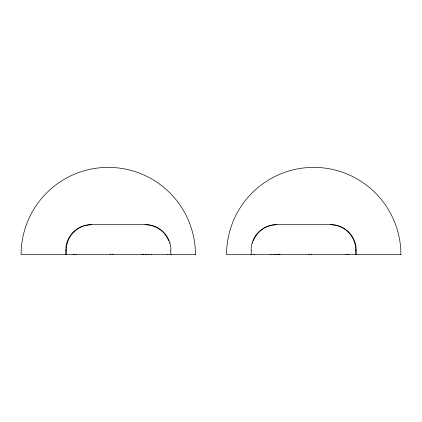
<?xml version="1.0" encoding="UTF-8"?>
<svg xmlns="http://www.w3.org/2000/svg" width="422" height="422" viewBox="0 0 422 422"><rect width="100%" height="100%" fill="white"/><g stroke="black" fill="none" stroke-linecap="round" stroke-linejoin="round"><path stroke-width="0.63" d="M276.853 254.229L276.853 254.63M65.8 254.63L65.8 250.135L66.249 250.135A25.447 25.42 -90 0 1 91.669 224.694M170.694 250.135L170.921 254.63M251.079 254.63L251.306 250.135M330.331 224.694A25.447 25.42 -90 0 1 355.751 250.135L356.2 250.135L356.2 254.63M145.147 254.255L145.147 254.466M355.751 250.135L355.751 254.63M348.693 254.25L348.693 254.63M347.96 254.255L347.96 254.63M347.195 254.255L347.195 254.63M345.702 254.25L345.702 254.63M311.278 254.018L311.278 254.63M309.031 254.018L309.031 254.63M279.844 254.018L279.844 254.63M273.862 254.223L273.862 254.63M270.866 254.313L270.866 254.63M151.134 254.313L151.134 254.63M148.138 254.223L148.138 254.63M142.156 254.018L142.156 254.63M112.969 254.018L112.969 254.63M110.722 254.018L110.722 254.63M76.298 254.25L76.298 254.63M74.805 254.255L74.805 254.63M74.04 254.255L74.04 254.63M73.307 254.25L73.307 254.63M66.249 250.135L66.249 254.63M356.2 250.135A25.447 25.42 -90 0 0 330.779 224.694L276.5 224.694A25.447 25.42 -90 0 0 251.079 250.135M252.44 243.378A25.447 25.42 -90 0 1 252.593 242.856M253.316 240.756A25.447 25.42 -90 0 1 276.948 224.694M275.466 254.63A43.972 43.972 0 0 1 275.466 254.276M275.671 254.63A43.772 43.772 0 0 1 275.671 254.276M278.689 254.63A29.698 29.698 0 0 1 278.694 254.276M278.43 254.63A29.846 29.846 0 0 1 278.436 254.276M278.62 254.63A29.756 29.756 0 0 1 278.625 254.276M254.118 254.619A10.044 8.282 88.6 0 1 254.134 254.239M65.8 250.135A25.447 25.42 90 0 1 91.221 224.694L145.5 224.694A25.447 25.42 90 0 1 170.921 250.135M145.052 224.694A25.447 25.42 -90 0 1 168.684 240.756M169.407 242.856A25.447 25.42 -90 0 1 169.56 243.378M146.534 254.276A43.972 43.972 0 0 1 146.534 254.63M146.328 254.276A43.772 43.772 0 0 1 146.328 254.63M143.306 254.276A29.698 29.698 0 0 1 143.311 254.63M143.564 254.276A29.846 29.846 0 0 1 143.57 254.63M143.374 254.276A29.756 29.756 0 0 1 143.38 254.63M167.866 254.239A10.044 8.282 -88.6 0 1 167.882 254.619M195.449 254.63L21.1 254.63A87.248 87.169 90 0 1 108.269 167.376A87.248 87.169 90 0 1 195.433 254.63M400.9 254.63L226.551 254.63A87.248 87.169 -90 0 1 313.731 167.376A87.248 87.169 -90 0 1 400.9 254.63"/></g></svg>
